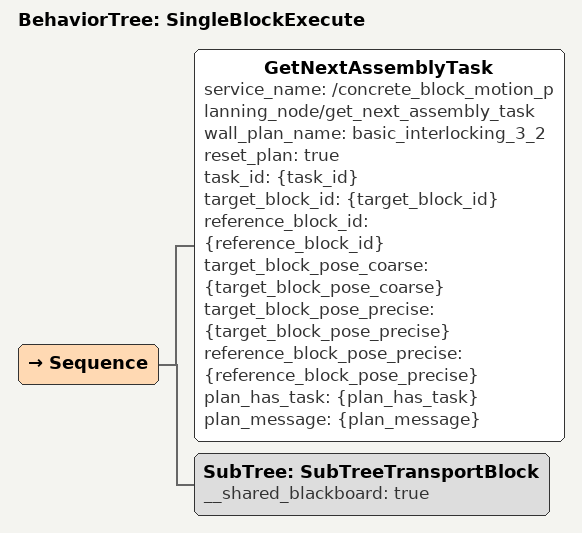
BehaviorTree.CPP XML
<root main_tree_to_execute="SingleBlockExecute">
  <include path="subtree_transport_block.xml"/>
  <BehaviorTree ID="SingleBlockExecute">
    <Sequence>
      <GetNextAssemblyTask
        service_name="/concrete_block_motion_planning_node/get_next_assembly_task"
        wall_plan_name="basic_interlocking_3_2"
        reset_plan="true"
        task_id="{task_id}"
        target_block_id="{target_block_id}"
        reference_block_id="{reference_block_id}"
        target_block_pose_coarse="{target_block_pose_coarse}"
        target_block_pose_precise="{target_block_pose_precise}"
        reference_block_pose_precise="{reference_block_pose_precise}"
        plan_has_task="{plan_has_task}"
        plan_message="{plan_message}"/>
      <SubTree ID="SubTreeTransportBlock" __shared_blackboard="true"/>
    </Sequence>
  </BehaviorTree>
</root>
